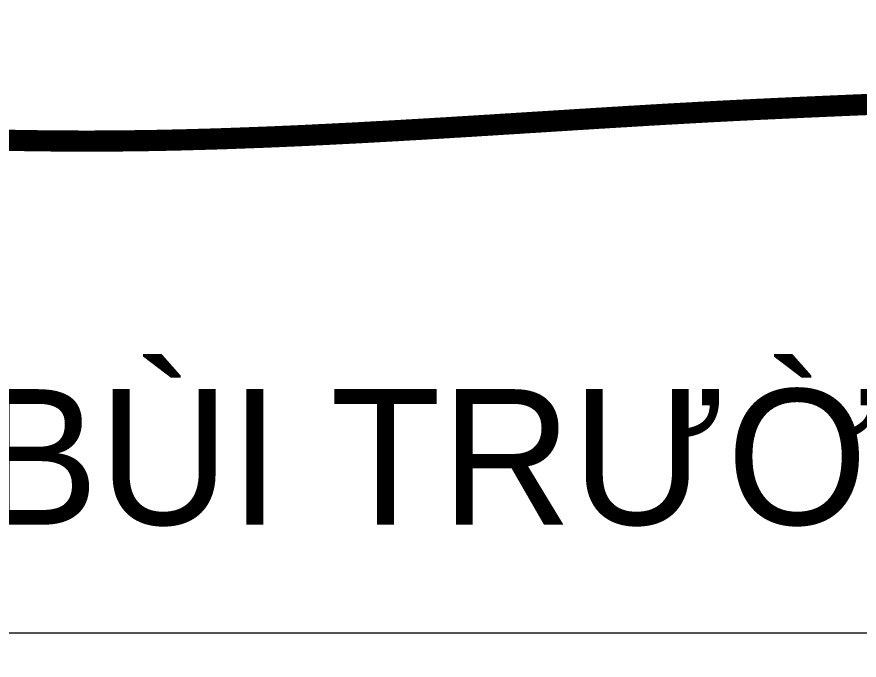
# Model space of a CAD drawing. Header units: millimetres. Extents: x 19378 to 228036, y -611253 to -527887.
# Drawn here: x 185271.7 to 185520.2, y -552448.2 to -552258.4 of the extents above; entities that cross this region are included whole.
import ezdxf
from ezdxf.enums import TextEntityAlignment as Align

# ---------------------------------------------------------------- set-up
doc = ezdxf.new("R2010")
doc.units = ezdxf.units.MM
doc.header["$MEASUREMENT"] = 0
for name, color, linetype, lineweight in [('ISO', 153, 'Continuous', 13), ('LC ISO', 153, 'Continuous', 13), ('LC Net thay', 7, 'Continuous', 25), ('LC Text1', 3, 'Continuous', 20)]:
    doc.layers.add(name, color=color, linetype=linetype, lineweight=lineweight)
doc.layers.add('Khungten_LCDI', color=7, linetype='Continuous')
doc.styles.add('Khungten', font='VHAVAN_1.TTF', dxfattribs={"width": 0.9, "height": 5000})
doc.styles.add('Title', font='VHBLACK_1.TTF', dxfattribs={"width": 0.8})
doc.styles.add('VnAvantH', font='VHAVANB_1.TTF', dxfattribs={"width": 0.6})

# ---------------------------------------------------------------- blocks, each defined once
blk = doc.blocks.new('Mr. Giang')
at = {"layer": 'LC ISO', "const_width": 50}
blk.add_lwpolyline([(810.3, -195.1), (820.9, -195.3), (831.4, -195.4), (841.9, -195.6), (852.5, -195.8), (863, -195.9), (873.5, -196.1), (884, -196.2), (894.6, -196.4), (905.1, -196.5), (915.7, -196.6), (926.2, -196.7), (936.8, -196.8), (947.3, -196.9), (957.9, -196.9), (968.4, -197), (979, -197), (989.6, -197.1), (998.4, -197.1), (1010.8, -197.1), (1021.4, -197.1), (1032, -197), (1042.6, -197), (1053.3, -196.9), (1063.9, -196.9), (1074.6, -196.8), (1085.2, -196.7), (1095.9, -196.6), (1106.6, -196.5), (1117.3, -196.3), (1127.9, -196.2), (1138.6, -196), (1149.3, -195.9), (1160.1, -195.7), (1170.8, -195.5), (1181.5, -195.3), (1192.2, -195.1), (1203, -194.8), (1213.7, -194.6), (1224.5, -194.4), (1235.2, -194.1), (1246, -193.8), (1256.8, -193.5), (1267.6, -193.2), (1278.3, -192.9), (1289.1, -192.6), (1299.9, -192.3), (1310.7, -192), (1321.5, -191.6), (1332.3, -191.3), (1343.2, -190.9), (1354, -190.5), (1364.8, -190.1), (1375.6, -189.7), (1386.5, -189.3), (1397.3, -188.9), (1408.1, -188.5), (1419, -188.1), (1429.8, -187.7), (1440.7, -187.2), (1451.6, -186.8), (1462.4, -186.3), (1473.3, -185.8), (1484.2, -185.4), (1495, -184.9), (1505.9, -184.4), (1516.8, -183.9), (1527.7, -183.4), (1538.5, -182.9), (1549.4, -182.3), (1560.3, -181.8), (1571.2, -181.3), (1582.1, -180.7), (1593, -180.2), (1603.9, -179.6), (1614.8, -179.1), (1625.7, -178.5), (1636.6, -178), (1647.5, -177.4), (1658.4, -176.8), (1669.3, -176.2), (1680.2, -175.6), (1691.1, -175), (1702.1, -174.4), (1713, -173.8), (1723.9, -173.2), (1734.8, -172.6), (1745.7, -172), (1756.6, -171.3), (1767.5, -170.7), (1778.4, -170.1), (1789.4, -169.5), (1800.3, -168.8), (1811.2, -168.2), (1822.1, -167.5), (1833, -166.9), (1843.9, -166.2), (1854.8, -165.6), (1865.7, -164.9), (1876.6, -164.2), (1887.5, -163.6), (1898.4, -162.9), (1909.3, -162.3), (1920.2, -161.6), (1931.1, -160.9), (1942, -160.2), (1952.9, -159.6), (1963.8, -158.9), (1974.7, -158.2), (1985.6, -157.5), (1996.5, -156.8), (2007.4, -156.2), (2018.3, -155.5), (2029.1, -154.8), (2040, -154.1), (2050.9, -153.4), (2061.7, -152.8), (2069.2, -152.3), (2083.5, -151.4), (2094.3, -150.7), (2105.2, -150), (2116, -149.3), (2126.9, -148.7), (2137.7, -148), (2148.5, -147.3), (2159.4, -146.6), (2170.2, -145.9), (2181.1, -145.3), (2191.9, -144.6), (2202.7, -143.9), (2213.5, -143.2), (2224.4, -142.6), (2235.2, -141.9), (2246, -141.2), (2256.8, -140.6), (2267.6, -139.9), (2278.5, -139.3), (2289.3, -138.6), (2300.1, -138), (2310.9, -137.3), (2321.7, -136.7), (2332.5, -136), (2343.3, -135.4), (2354.1, -134.8), (2364.9, -134.1), (2375.8, -133.5), (2386.6, -132.9), (2397.4, -132.3), (2408.2, -131.7), (2419, -131.1), (2429.8, -130.5), (2440.6, -129.9), (2451.4, -129.3), (2462.2, -128.7), (2473, -128.1), (2487, -127.4), (2494.6, -127), (2505.5, -126.4), (2516.3, -125.9), (2527.1, -125.3), (2537.9, -124.8), (2548.7, -124.2), (2559.5, -123.7), (2570.4, -123.2), (2581.2, -122.6), (2592, -122.1), (2602.8, -121.6), (2613.6, -121.1), (2624.4, -120.6), (2635.3, -120.1), (2646.1, -119.6), (2656.9, -119.1), (2667.7, -118.6), (2678.6, -118.1), (2689.4, -117.6), (2700.2, -117.1), (2711, -116.6), (2721.9, -116.2), (2732.7, -115.7), (2743.5, -115.2), (2754.4, -114.7), (2765.2, -114.3), (2776, -113.8), (2786.8, -113.3), (2797.7, -112.9), (2808.5, -112.4), (2819.3, -111.9), (2830.2, -111.5), (2841, -111), (2851.8, -110.6), (2862.7, -110.1)], dxfattribs=at)
blk = doc.blocks.new('Nha o can bo nhan vien Trung doan')
at = {"layer": 'Khungten_LCDI', "color": 9, "lineweight": 15}
for points in [[(36750.02, -1521.88), (40450, -1521.88), (40450, 446.31), (36750.02, 446.31)], [(36750.02, -1521.88), (40450, -1521.88), (40450, -3535.5), (36750.02, -3535.5)]]:
    blk.add_lwpolyline(points, close=True, dxfattribs=at)
at = {"layer": 'ISO', "xscale": 0.5, "yscale": 0.5, "zscale": 0.5}
blk.add_blockref('Mr. Giang', (37323.96, -842.82), dxfattribs=at)
at = {"color": 7, "style": 'VnAvantH'}
blk.add_text('ths. bïi tr\xadêng giang', height=160, dxfattribs=at).set_placement((38493.44, -1394.13), align=Align.CENTER)
at = {"color": 7, "style": 'Khungten', "width": 0.8}
for tag, p in [('REVISION', (39498.75, -10746.3)), ('NGAYHT', (39546.07, -11609.37))]:
    blk.add_attdef(tag, text='', height=200, dxfattribs=at).set_placement(p, align=Align.CENTER)
at = {"layer": 'LC Text1', "style": 'Title', "width": 1.485915}
for tag, p, p2 in [('TENBANVE1', (36912.66, -8885.76), (40339.14, -8885.76)), ('TENBANVE2', (36912.66, -9562.47), (40339.14, -9562.47))]:
    blk.add_attdef(tag, text='', height=250, dxfattribs=at).set_placement(p, p2, align=Align.FIT)
at = {"layer": 'LC Text1', "style": 'Title', "width": 0.7}
blk.add_attdef('SOBANVE', text='', height=250, dxfattribs=at).set_placement((39561.98, -13896.18), align=Align.CENTER)

msp = doc.modelspace()

# ---------------------------------------------------------------- block references
at = {"layer": 'LC Net thay', "xscale": 0.2500028331738406, "yscale": 0.2500028331738406, "zscale": 0.2500028331738406}
msp.add_blockref('Nha o can bo nhan vien Trung doan', (175835.47, -552059.74, 0), dxfattribs=at)

doc.saveas('drawing.dxf')
